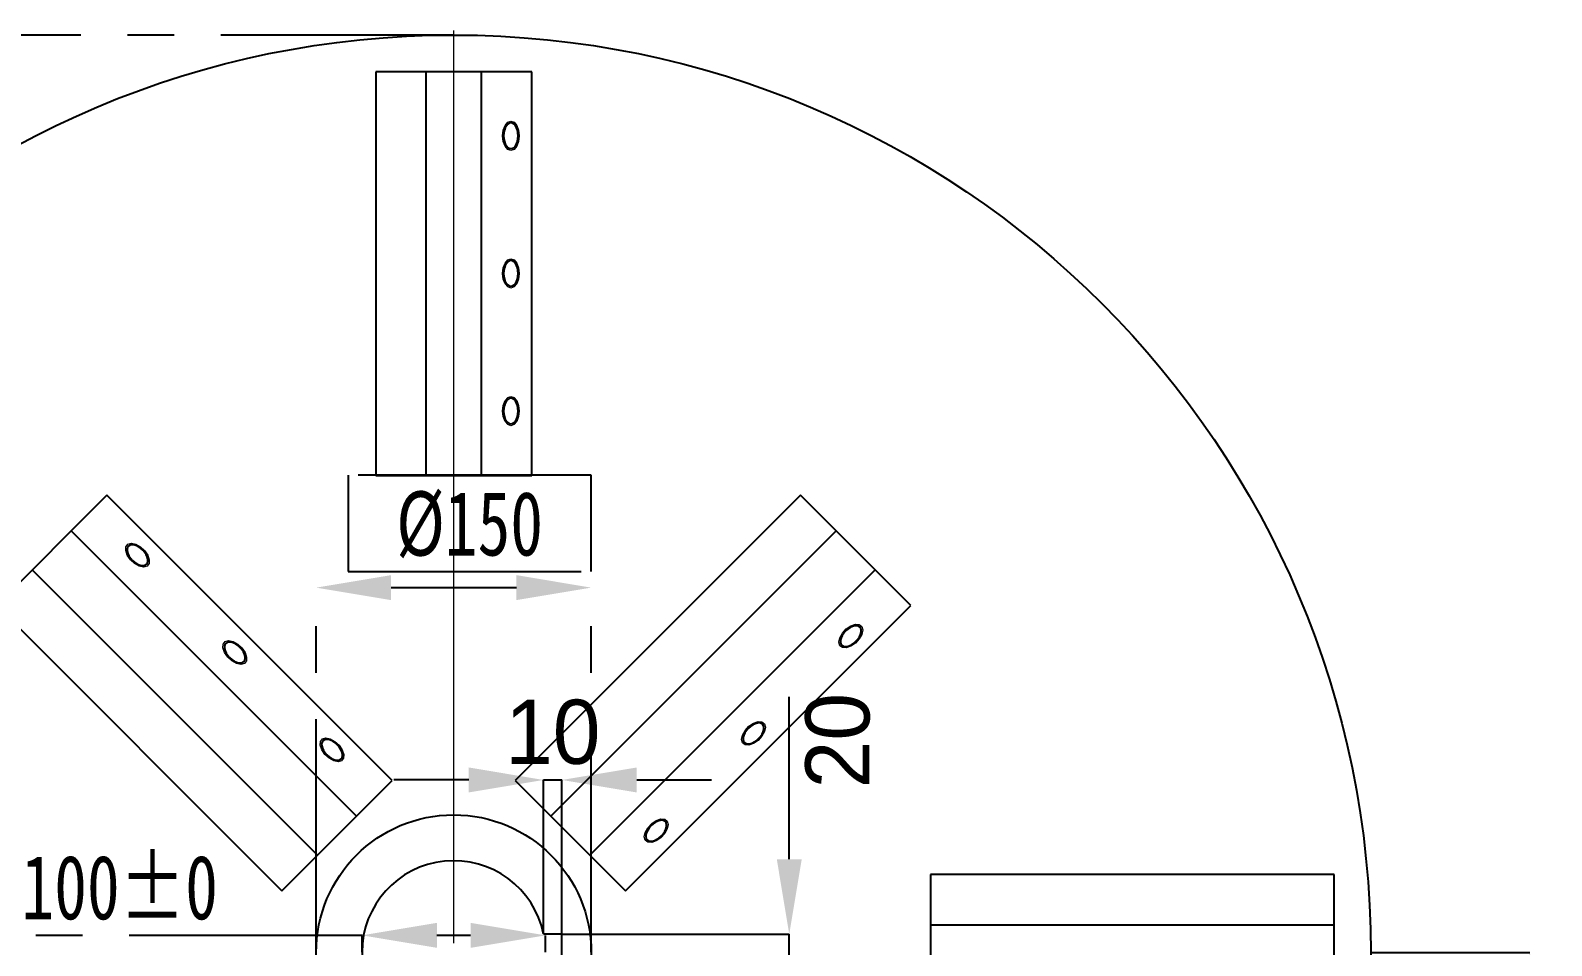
# Model space of a CAD drawing. Header units: millimetres. Extents: x 0 to 4200, y 0 to 2970.
# Drawn here: x 2613 to 3443, y 1854 to 2353 of the extents above; entities that cross this region are included whole.
import ezdxf

# ---------------------------------------------------------------- set-up
doc = ezdxf.new("R2010")
doc.units = ezdxf.units.MM
doc.header["$LTSCALE"] = 10
doc.header["$PDSIZE"] = -1
doc.linetypes.add('CENTERX2', pattern=[20.32, 12.7, -2.54, 2.54, -2.54])
doc.styles.add('SLDTEXTSTYLE0', font='')
doc.styles.add('SLDTEXTSTYLE2', font='')
doc.styles.get('SLDTEXTSTYLE0').set_extended_font_data('汉仪长仿宋体')
doc.styles.get('SLDTEXTSTYLE2').set_extended_font_data('长仿宋体')
doc.dimstyles.new('SLDDIMSTYLE1', dxfattribs={"dimtxt": 35, "dimasz": 40.8, "dimexe": 0, "dimexo": 0.0625, "dimgap": -8.75, "dimtad": 2, "dimrnd": 1e-09, "dimzin": 12, "dimdsep": 46, "dimtxsty": 'SLDTEXTSTYLE0', "dimsah": 1, "dimcen": 0.09, "dimadec": 0, "dimazin": 3, "dimtfac": 1, "dimtmove": 0, "dimatfit": 0, "dimfxl": 1, "dimfrac": 2, "dimtolj": 1, "dimarcsym": 0})
doc.dimstyles.new('SLDDIMSTYLE2', dxfattribs={"dimtxt": 35, "dimasz": 40.8, "dimexe": 0, "dimexo": 0.0625, "dimgap": 8.75, "dimtad": 2, "dimrnd": 1e-09, "dimzin": 12, "dimdsep": 46, "dimtxsty": 'SLDTEXTSTYLE0', "dimsah": 1, "dimcen": 0.09, "dimadec": 0, "dimazin": 3, "dimtfac": 1, "dimtmove": 0, "dimatfit": 0, "dimfxl": 1, "dimfrac": 2, "dimtolj": 1, "dimtzin": 12, "dimarcsym": 0})
doc.dimstyles.new('SLDDIMSTYLE3', dxfattribs={"dimtxt": 35, "dimasz": 40.8, "dimexe": 0, "dimexo": 0.0625, "dimgap": 8.75, "dimtad": 2, "dimdec": 4, "dimlfac": 10, "dimzin": 12, "dimdsep": 46, "dimtxsty": 'SLDTEXTSTYLE0', "dimsah": 1, "dimcen": 0.09, "dimazin": 3, "dimtfac": 1, "dimtofl": 0, "dimtmove": 0, "dimatfit": 3, "dimfxl": 1, "dimfrac": 2, "dimtolj": 1, "dimtzin": 12, "dimarcsym": 0})
doc.dimstyles.new('SLDDIMSTYLE4', dxfattribs={"dimtxt": 35, "dimasz": 40.8, "dimexe": 0, "dimexo": 0.0625, "dimgap": 8.75, "dimtad": 2, "dimrnd": 1e-09, "dimzin": 12, "dimdsep": 46, "dimtxsty": 'SLDTEXTSTYLE0', "dimsah": 1, "dimcen": 0.09, "dimadec": 0, "dimazin": 3, "dimtol": 1, "dimtfac": 1, "dimtofl": 0, "dimtmove": 0, "dimatfit": 3, "dimfxl": 1, "dimfrac": 2, "dimtolj": 1, "dimarcsym": 0})

# ---------------------------------------------------------------- blocks, each defined once
blk = doc.blocks.new('_D')
at = {"color": 0, "linetype": 'CENTERX2', "lineweight": -2}
for p, q in [((2844.2, 2350.44), (2244.26, 2350.44)), ((2244.26, 1391.24), (2244.26, 2309.64)), ((2844.2, 1350.44), (2244.26, 1350.44))]:
    blk.add_line(p, q, dxfattribs=at)
at = {"color": 0, "linetype": 'CENTERX2'}
for points in [[(2237.46, 2309.64), (2251.06, 2309.64), (2244.26, 2350.44)], [(2237.46, 1391.24), (2251.06, 1391.24), (2244.26, 1350.44)]]:
    blk.add_solid(points, dxfattribs=at)
at = {"layer": 'Defpoints', "color": 0, "linetype": 'CENTERX2'}
for p in [(2244.26, 2350.44), (2844.26, 2350.44), (2844.26, 1350.44)]:
    blk.add_point(p, dxfattribs=at)
at = {"color": 0, "linetype": 'CENTERX2', "lineweight": 18, "insert": (2200.51, 1836.9), "char_height": 35, "attachment_point": 2, "rotation": 90, "style": 'SLDTEXTSTYLE2'}
blk.add_mtext('\\A1;%%C1000±0', dxfattribs=at)
blk = doc.blocks.new('_D_1')
at = {"color": 0, "linetype": 'CENTERX2', "lineweight": -2}
for p, q in [((2919.17, 2110.51), (2786.67, 2110.51)), ((2786.67, 2110.51), (2786.67, 2058.01)), ((2919.17, 2058.01), (2919.17, 2110.51)), ((2786.67, 2058.01), (2919.17, 2058.01)), ((2769.26, 1850.5), (2769.26, 2049.26)), ((2810.06, 2049.26), (2878.46, 2049.26)), ((2919.26, 1850.5), (2919.26, 2049.26))]:
    blk.add_line(p, q, dxfattribs=at)
at = {"color": 0, "linetype": 'CENTERX2'}
for points in [[(2810.06, 2056.06), (2810.06, 2042.46), (2769.26, 2049.26)], [(2878.46, 2056.06), (2878.46, 2042.46), (2919.26, 2049.26)]]:
    blk.add_solid(points, dxfattribs=at)
at = {"layer": 'Defpoints', "color": 0, "linetype": 'CENTERX2'}
for p in [(2919.26, 2049.26), (2769.26, 1850.44), (2919.26, 1850.44)]:
    blk.add_point(p, dxfattribs=at)
at = {"color": 0, "linetype": 'CENTERX2', "lineweight": 18, "insert": (2852.92, 2101.76), "char_height": 35, "attachment_point": 2, "style": 'SLDTEXTSTYLE2'}
blk.add_mtext('\\A1;%%C150', dxfattribs=at)
blk = doc.blocks.new('_D_6')
at = {"color": 0, "linetype": 'CENTERX2', "lineweight": -2}
for p, q in [((3027.21, 1901.24), (3027.21, 1989.69)), ((2903.31, 1860.44), (3027.21, 1860.44)), ((3027.21, 1840.44), (3027.21, 1860.44)), ((2903.31, 1840.44), (3027.21, 1840.44)), ((3027.21, 1799.64), (3027.21, 1758.84))]:
    blk.add_line(p, q, dxfattribs=at)
at = {"color": 0, "linetype": 'CENTERX2'}
for points in [[(3020.41, 1901.24), (3034.01, 1901.24), (3027.21, 1860.44)], [(3020.41, 1799.64), (3034.01, 1799.64), (3027.21, 1840.44)]]:
    blk.add_solid(points, dxfattribs=at)
at = {"layer": 'Defpoints', "color": 0, "linetype": 'CENTERX2'}
for p in [(2903.25, 1860.44), (2903.25, 1840.44), (3027.21, 1840.44)]:
    blk.add_point(p, dxfattribs=at)
at = {"color": 0, "linetype": 'CENTERX2', "lineweight": 18, "insert": (3035.96, 1965.86), "char_height": 35, "attachment_point": 2, "rotation": 90, "style": 'SLDTEXTSTYLE0'}
blk.add_mtext('\\A1;20', dxfattribs=at)
blk = doc.blocks.new('_D_7')
at = {"color": 0, "linetype": 'CENTERX2', "lineweight": -2}
for p, q in [((2852.45, 1944.44), (2811.65, 1944.44)), ((2893.25, 1860.5), (2893.25, 1944.44)), ((2893.25, 1944.44), (2903.25, 1944.44)), ((2903.25, 1860.5), (2903.25, 1944.44)), ((2944.05, 1944.44), (2984.85, 1944.44))]:
    blk.add_line(p, q, dxfattribs=at)
at = {"color": 0, "linetype": 'CENTERX2'}
for points in [[(2852.45, 1951.24), (2852.45, 1937.64), (2893.25, 1944.44)], [(2944.05, 1951.24), (2944.05, 1937.64), (2903.25, 1944.44)]]:
    blk.add_solid(points, dxfattribs=at)
at = {"layer": 'Defpoints', "color": 0, "linetype": 'CENTERX2'}
for p in [(2903.25, 1944.44), (2893.25, 1860.44), (2903.25, 1860.44)]:
    blk.add_point(p, dxfattribs=at)
at = {"color": 0, "linetype": 'CENTERX2', "lineweight": 18, "insert": (2898.25, 1988.19), "char_height": 35, "attachment_point": 2, "style": 'SLDTEXTSTYLE0'}
blk.add_mtext('\\A1;10', dxfattribs=at)
blk = doc.blocks.new('_D_8')
at = {"color": 0, "linetype": 'CENTERX2', "lineweight": -2}
for p, q in [((3197.86, 1496.84), (3259.19, 1435.5)), ((2844.26, 1350.37), (2844.26, 1263.63))]:
    blk.add_line(p, q, dxfattribs=at)
blk.add_arc((2844.26, 1850.44), 586.81, 273.98452, 311.01548, dxfattribs=at)
at = {"color": 0, "linetype": 'CENTERX2'}
for points in [[(3224.72, 1412.64), (3234, 1402.7), (3259.19, 1435.5)], [(2885.27, 1258.25), (2884.8, 1271.84), (2844.26, 1263.63)]]:
    blk.add_solid(points, dxfattribs=at)
at = {"layer": 'Defpoints', "color": 0, "linetype": 'CENTERX2'}
for p in [(2844.26, 2350.44), (2490.7, 2203.99), (3197.81, 1496.88), (2844.26, 1350.44), (2996.13, 1283.62)]:
    blk.add_point(p, dxfattribs=at)
at = {"color": 0, "linetype": 'CENTERX2', "lineweight": 18, "insert": (3081.67, 1303.8), "char_height": 35, "attachment_point": 1, "rotation": 25.60084, "style": 'SLDTEXTSTYLE0'}
blk.add_mtext('\\A1;45°', dxfattribs=at)
blk = doc.blocks.new('_D_9')
at = {"color": 0, "linetype": 'CENTERX2', "lineweight": -2}
for p, q in [((3344.32, 1850.44), (3431.06, 1850.44)), ((3197.86, 1496.84), (3259.19, 1435.5))]:
    blk.add_line(p, q, dxfattribs=at)
blk.add_arc((2844.26, 1850.44), 586.81, 318.98452, 356.01548, dxfattribs=at)
at = {"color": 0, "linetype": 'CENTERX2'}
for points in [[(3422.85, 1809.9), (3436.44, 1809.42), (3431.06, 1850.44)], [(3291.99, 1460.7), (3282.05, 1469.98), (3259.19, 1435.5)]]:
    blk.add_solid(points, dxfattribs=at)
at = {"layer": 'Defpoints', "color": 0, "linetype": 'CENTERX2'}
for p in [(2490.7, 2203.99), (2344.26, 1850.44), (3344.26, 1850.44), (3411.07, 1698.56), (3197.81, 1496.88)]:
    blk.add_point(p, dxfattribs=at)
at = {"color": 0, "linetype": 'CENTERX2', "lineweight": 18, "insert": (3370.75, 1571.18), "char_height": 35, "attachment_point": 1, "rotation": 64.18354, "style": 'SLDTEXTSTYLE0'}
blk.add_mtext('\\A1;45°', dxfattribs=at)
blk = doc.blocks.new('_D_14')
at = {"color": 0, "linetype": 'CENTERX2', "lineweight": -2}
for p, q in [((2794.26, 1859.75), (2544.29, 1859.75)), ((2794.26, 1850.5), (2794.26, 1859.75)), ((2853.46, 1859.75), (2835.06, 1859.75)), ((2894.26, 1850.5), (2894.26, 1859.75))]:
    blk.add_line(p, q, dxfattribs=at)
at = {"color": 0, "linetype": 'CENTERX2'}
for points in [[(2835.06, 1866.55), (2835.06, 1852.95), (2794.26, 1859.75)], [(2853.46, 1866.55), (2853.46, 1852.95), (2894.26, 1859.75)]]:
    blk.add_solid(points, dxfattribs=at)
at = {"layer": 'Defpoints', "color": 0, "linetype": 'CENTERX2'}
for p in [(2894.26, 1859.75), (2794.26, 1850.44), (2894.26, 1850.44)]:
    blk.add_point(p, dxfattribs=at)
at = {"color": 0, "linetype": 'CENTERX2', "lineweight": 18, "insert": (2648.87, 1903.5), "char_height": 35, "attachment_point": 2, "style": 'SLDTEXTSTYLE2'}
blk.add_mtext('\\A1;%%C100±0', dxfattribs=at)
blk = doc.blocks.new('SW_CENTERMARKSYMBOL_0')
at = {"color": 0, "linetype": 'Continuous', "lineweight": 18}
blk.add_line((0, 5), (0, 502.5), dxfattribs=at)

msp = doc.modelspace()

# ---------------------------------------------------------------- linework, layer by layer
for p, q in [((2886.757871, 2330.435783), (2801.757871, 2330.435783)), ((2801.757871, 2330.435783), (2801.757871, 2110.435783)), ((2829.257871, 2110.435783), (2829.257871, 2330.435783)), ((2859.257871, 2330.435783), (2859.257871, 2110.435783)), ((2886.757871, 2110.435783), (2886.757871, 2330.435783)), ((2801.757871, 2110.435783), (2886.757871, 2110.435783)), ((2655.106807, 2099.690923), (2595.00273, 2039.586847)), ((2810.670299, 1944.127431), (2655.106807, 2099.690923)), ((3033.408935, 2099.690923), (2877.845443, 1944.127431)), ((3093.513011, 2039.586847), (3033.408935, 2099.690923)), ((2635.66137, 2080.245487), (2791.224862, 1924.681995)), ((2897.290879, 1924.681995), (3052.854371, 2080.245487)), ((2770.011659, 1903.468791), (2614.448167, 2059.032283)), ((3074.067575, 2059.032283), (2918.504083, 1903.468791)), ((2595.00273, 2039.586847), (2750.566222, 1884.023355)), ((2937.949519, 1884.023355), (3093.513011, 2039.586847)), ((2750.566222, 1884.023355), (2810.670299, 1944.127431)), ((2877.845443, 1944.127431), (2937.949519, 1884.023355)), ((3324.257871, 1892.935783), (3104.257871, 1892.935783)), ((3104.257871, 1892.935783), (3104.257871, 1807.935783)), ((3324.257871, 1807.935783), (3324.257871, 1892.935783)), ((2903.247666, 1860.435783), (2893.247666, 1860.435783)), ((2903.247666, 1840.435783), (2903.247666, 1860.435783)), ((3104.257871, 1865.435783), (3324.257871, 1865.435783))]:
    msp.add_line(p, q)
at = {"color": 7, "linetype": 'Continuous', "lineweight": 18, "flags": 128}
for points in [[(2875.427294, 2287.511381), (2873.692885, 2288.120344), (2872.222523, 2289.854526), (2871.240059, 2292.449913), (2870.895064, 2295.511381), (2871.240059, 2298.572848), (2872.222523, 2301.168235), (2873.692885, 2302.902417), (2875.427294, 2303.511381), (2877.161704, 2302.902417), (2878.632065, 2301.168235), (2879.614529, 2298.572848), (2879.959525, 2295.511381), (2879.614529, 2292.449913), (2878.632065, 2289.854526), (2877.161704, 2288.120344), (2875.427294, 2287.511381)], [(2875.427294, 2212.511381), (2873.692885, 2213.120344), (2872.222523, 2214.854526), (2871.240059, 2217.449913), (2870.895064, 2220.511381), (2871.240059, 2223.572848), (2872.222523, 2226.168235), (2873.692885, 2227.902417), (2875.427294, 2228.511381), (2877.161704, 2227.902417), (2878.632065, 2226.168235), (2879.614529, 2223.572848), (2879.959525, 2220.511381), (2879.614529, 2217.449913), (2878.632065, 2214.854526), (2877.161704, 2213.120344), (2875.427294, 2212.511381)], [(2875.427294, 2137.511381), (2873.692885, 2138.120344), (2872.222523, 2139.854526), (2871.240059, 2142.449913), (2870.895064, 2145.511381), (2871.240059, 2148.572848), (2872.222523, 2151.168235), (2873.692885, 2152.902417), (2875.427294, 2153.511381), (2877.161704, 2152.902417), (2878.632065, 2151.168235), (2879.614529, 2148.572848), (2879.959525, 2145.511381), (2879.614529, 2142.449913), (2878.632065, 2139.854526), (2877.161704, 2138.120344), (2875.427294, 2137.511381)], [(2677.42039, 2066.930258), (2678.27488, 2064.442211), (2678.150268, 2062.332946), (2677.065526, 2060.923581), (2675.185795, 2060.428677), (2672.797248, 2060.923581), (2670.263519, 2062.332946), (2667.970346, 2064.442211), (2666.266843, 2066.930258), (2665.412354, 2069.418306), (2665.536966, 2071.52757), (2666.621708, 2072.936936), (2668.501439, 2073.431839), (2670.889985, 2072.936936), (2673.423714, 2071.52757), (2675.716887, 2069.418306), (2677.42039, 2066.930258)], [(3060.752346, 2017.273263), (3058.264299, 2016.418774), (3056.155034, 2016.543386), (3054.745669, 2017.628128), (3054.250765, 2019.507859), (3054.745669, 2021.896406), (3056.155034, 2024.430134), (3058.264299, 2026.723307), (3060.752346, 2028.42681), (3063.240394, 2029.2813), (3065.349659, 2029.156688), (3066.759024, 2028.071946), (3067.253928, 2026.192215), (3066.759024, 2023.803668), (3065.349659, 2021.269939), (3063.240394, 2018.976766), (3060.752346, 2017.273263)], [(2730.453399, 2013.89725), (2731.307888, 2011.409202), (2731.183277, 2009.299938), (2730.098534, 2007.890572), (2728.218804, 2007.395669), (2725.830257, 2007.890572), (2723.296528, 2009.299938), (2721.003355, 2011.409202), (2719.299852, 2013.89725), (2718.445362, 2016.385297), (2718.569974, 2018.494562), (2719.654716, 2019.903927), (2721.534447, 2020.398831), (2723.922994, 2019.903927), (2726.456723, 2018.494562), (2728.749896, 2016.385297), (2730.453399, 2013.89725)], [(3007.719338, 1964.240255), (3005.23129, 1963.385765), (3003.122026, 1963.510377), (3001.71266, 1964.595119), (3001.217757, 1966.47485), (3001.71266, 1968.863397), (3003.122026, 1971.397126), (3005.23129, 1973.690299), (3007.719338, 1975.393802), (3010.207385, 1976.248291), (3012.31665, 1976.123679), (3013.726016, 1975.038937), (3014.220919, 1973.159207), (3013.726016, 1970.77066), (3012.31665, 1968.236931), (3010.207385, 1965.943758), (3007.719338, 1964.240255)], [(2783.486407, 1960.864241), (2784.340897, 1958.376194), (2784.216285, 1956.266929), (2783.131543, 1954.857563), (2781.251812, 1954.36266), (2778.863265, 1954.857563), (2776.329537, 1956.266929), (2774.036363, 1958.376194), (2772.332861, 1960.864241), (2771.478371, 1963.352289), (2771.602983, 1965.461553), (2772.687725, 1966.870919), (2774.567456, 1967.365822), (2776.956003, 1966.870919), (2779.489731, 1965.461553), (2781.782904, 1963.352289), (2783.486407, 1960.864241)], [(2954.686329, 1911.207246), (2952.198282, 1910.352757), (2950.089017, 1910.477368), (2948.679652, 1911.562111), (2948.184748, 1913.441841), (2948.679652, 1915.830388), (2950.089017, 1918.364117), (2952.198282, 1920.65729), (2954.686329, 1922.360793), (2957.174377, 1923.215283), (2959.283641, 1923.090671), (2960.693007, 1922.005929), (2961.18791, 1920.126198), (2960.693007, 1917.737651), (2959.283641, 1915.203922), (2957.174377, 1912.910749), (2954.686329, 1911.207246)]]:
    msp.add_lwpolyline(points, dxfattribs=at)
at = {"flags": 128}
for points in [[(2879.392996, 2295.511381), (2879.293568, 2297.069027), (2879.000268, 2298.548567), (2878.527805, 2299.875809), (2877.899869, 2300.984201), (2877.147948, 2301.818163), (2876.309746, 2302.335876), (2875.427294, 2302.511381), (2874.544843, 2302.335876), (2873.706641, 2301.818163), (2872.95472, 2300.984201), (2872.326784, 2299.875809), (2871.854321, 2298.548567), (2871.561021, 2297.069027), (2871.461593, 2295.511381), (2871.561021, 2293.953734), (2871.854321, 2292.474194), (2872.326784, 2291.146952), (2872.95472, 2290.03856), (2873.706641, 2289.204599), (2874.544843, 2288.686885), (2875.427294, 2288.511381), (2876.309746, 2288.686885), (2877.147948, 2289.204599), (2877.899869, 2290.03856), (2878.527805, 2291.146952), (2879.000268, 2292.474194), (2879.293568, 2293.953734), (2879.392996, 2295.511381)], [(2879.392996, 2220.511381), (2879.293568, 2222.069027), (2879.000268, 2223.548567), (2878.527805, 2224.875809), (2877.899869, 2225.984201), (2877.147948, 2226.818163), (2876.309746, 2227.335876), (2875.427294, 2227.511381), (2874.544843, 2227.335876), (2873.706641, 2226.818163), (2872.95472, 2225.984201), (2872.326784, 2224.875809), (2871.854321, 2223.548567), (2871.561021, 2222.069027), (2871.461593, 2220.511381), (2871.561021, 2218.953734), (2871.854321, 2217.474194), (2872.326784, 2216.146952), (2872.95472, 2215.03856), (2873.706641, 2214.204599), (2874.544843, 2213.686885), (2875.427294, 2213.511381), (2876.309746, 2213.686885), (2877.147948, 2214.204599), (2877.899869, 2215.03856), (2878.527805, 2216.146952), (2879.000268, 2217.474194), (2879.293568, 2218.953734), (2879.392996, 2220.511381)], [(2879.392996, 2145.511381), (2879.293568, 2147.069027), (2879.000268, 2148.548567), (2878.527805, 2149.875809), (2877.899869, 2150.984201), (2877.147948, 2151.818163), (2876.309746, 2152.335876), (2875.427294, 2152.511381), (2874.544843, 2152.335876), (2873.706641, 2151.818163), (2872.95472, 2150.984201), (2872.326784, 2149.875809), (2871.854321, 2148.548567), (2871.561021, 2147.069027), (2871.461593, 2145.511381), (2871.561021, 2143.953734), (2871.854321, 2142.474194), (2872.326784, 2141.146952), (2872.95472, 2140.03856), (2873.706641, 2139.204599), (2874.544843, 2138.686885), (2875.427294, 2138.511381), (2876.309746, 2138.686885), (2877.147948, 2139.204599), (2877.899869, 2140.03856), (2878.527805, 2141.146952), (2879.000268, 2142.474194), (2879.293568, 2143.953734), (2879.392996, 2145.511381)], [(2676.793364, 2061.980511), (2677.293251, 2062.728599), (2677.519871, 2063.687376), (2677.461859, 2064.808764), (2677.122126, 2066.036533), (2676.517706, 2067.309117), (2675.678907, 2068.562704), (2674.647791, 2069.734433), (2673.476062, 2070.765549), (2672.222476, 2071.604347), (2670.949892, 2072.208767), (2669.722123, 2072.548501), (2668.600734, 2072.606512), (2667.641957, 2072.379893), (2666.893869, 2071.880006), (2666.393982, 2071.131918), (2666.167363, 2070.173141), (2666.225374, 2069.051752), (2666.565108, 2067.823983), (2667.169528, 2066.551399), (2668.008326, 2065.297813), (2669.039442, 2064.126084), (2670.211171, 2063.094968), (2671.464758, 2062.256169), (2672.737342, 2061.651749), (2673.965111, 2061.312016), (2675.086499, 2061.254004), (2676.045276, 2061.480624), (2676.793364, 2061.980511)], [(3055.802599, 2017.900289), (3056.550687, 2017.400402), (3057.509464, 2017.173783), (3058.630852, 2017.231794), (3059.858621, 2017.571528), (3061.131205, 2018.175948), (3062.384792, 2019.014746), (3063.556521, 2020.045862), (3064.587637, 2021.217591), (3065.426435, 2022.471178), (3066.030855, 2023.743762), (3066.370589, 2024.971531), (3066.428601, 2026.092919), (3066.201981, 2027.051696), (3065.702094, 2027.799784), (3064.954006, 2028.299671), (3063.995229, 2028.526291), (3062.873841, 2028.46828), (3061.646071, 2028.128546), (3060.373487, 2027.524126), (3059.119901, 2026.685327), (3057.948172, 2025.654211), (3056.917056, 2024.482483), (3056.078257, 2023.228896), (3055.473837, 2021.956312), (3055.134104, 2020.728543), (3055.076092, 2019.607154), (3055.302712, 2018.648377), (3055.802599, 2017.900289)], [(2729.826373, 2008.947502), (2730.32626, 2009.69559), (2730.552879, 2010.654367), (2730.494868, 2011.775756), (2730.155134, 2013.003525), (2729.550714, 2014.276109), (2728.711916, 2015.529695), (2727.6808, 2016.701424), (2726.509071, 2017.73254), (2725.255484, 2018.571339), (2723.9829, 2019.175759), (2722.755131, 2019.515492), (2721.633743, 2019.573504), (2720.674966, 2019.346884), (2719.926878, 2018.846997), (2719.426991, 2018.098909), (2719.200371, 2017.140132), (2719.258383, 2016.018744), (2719.598116, 2014.790975), (2720.202536, 2013.518391), (2721.041335, 2012.264804), (2722.072451, 2011.093075), (2723.24418, 2010.061959), (2724.497766, 2009.223161), (2725.77035, 2008.618741), (2726.998119, 2008.279007), (2728.119508, 2008.220996), (2729.078285, 2008.447615), (2729.826373, 2008.947502)], [(3002.76959, 1964.867281), (3003.517678, 1964.367394), (3004.476455, 1964.140774), (3005.597844, 1964.198786), (3006.825613, 1964.538519), (3008.098197, 1965.142939), (3009.351783, 1965.981738), (3010.523512, 1967.012854), (3011.554628, 1968.184583), (3012.393427, 1969.438169), (3012.997847, 1970.710753), (3013.33758, 1971.938522), (3013.395592, 1973.059911), (3013.168972, 1974.018688), (3012.669085, 1974.766776), (3011.920997, 1975.266663), (3010.96222, 1975.493282), (3009.840832, 1975.435271), (3008.613063, 1975.095537), (3007.340479, 1974.491117), (3006.086892, 1973.652319), (3004.915163, 1972.621203), (3003.884047, 1971.449474), (3003.045249, 1970.195887), (3002.440829, 1968.923303), (3002.101095, 1967.695534), (3002.043084, 1966.574146), (3002.269703, 1965.615369), (3002.76959, 1964.867281)], [(2782.859381, 1955.914494), (2783.359268, 1956.662582), (2783.585888, 1957.621359), (2783.527877, 1958.742747), (2783.188143, 1959.970516), (2782.583723, 1961.2431), (2781.744924, 1962.496687), (2780.713809, 1963.668416), (2779.54208, 1964.699532), (2778.288493, 1965.53833), (2777.015909, 1966.14275), (2775.78814, 1966.482484), (2774.666751, 1966.540495), (2773.707975, 1966.313876), (2772.959886, 1965.813989), (2772.459999, 1965.065901), (2772.23338, 1964.107124), (2772.291391, 1962.985735), (2772.631125, 1961.757966), (2773.235545, 1960.485382), (2774.074343, 1959.231796), (2775.105459, 1958.060067), (2776.277188, 1957.028951), (2777.530775, 1956.190152), (2778.803359, 1955.585732), (2780.031128, 1955.245999), (2781.152517, 1955.187987), (2782.111293, 1955.414607), (2782.859381, 1955.914494)], [(2949.736582, 1911.834272), (2950.48467, 1911.334385), (2951.443447, 1911.107766), (2952.564835, 1911.165777), (2953.792604, 1911.505511), (2955.065188, 1912.109931), (2956.318775, 1912.948729), (2957.490504, 1913.979845), (2958.52162, 1915.151574), (2959.360418, 1916.405161), (2959.964838, 1917.677745), (2960.304572, 1918.905514), (2960.362583, 1920.026902), (2960.135964, 1920.985679), (2959.636077, 1921.733767), (2958.887989, 1922.233654), (2957.929212, 1922.460274), (2956.807823, 1922.402262), (2955.580054, 1922.062529), (2954.30747, 1921.458109), (2953.053884, 1920.61931), (2951.882155, 1919.588194), (2950.851039, 1918.416465), (2950.01224, 1917.162879), (2949.40782, 1915.890295), (2949.068087, 1914.662526), (2949.010075, 1913.541137), (2949.236695, 1912.58236), (2949.736582, 1911.834272)]]:
    msp.add_lwpolyline(points, dxfattribs=at)
for radius in [500, 75]:
    msp.add_circle((2844.257871, 1850.435783), radius)
msp.add_arc((2844.257871, 1850.435783), 50, 11.536959033, 348.463040967)

# ---------------------------------------------------------------- block references
at = {"color": 1, "linetype": 'Continuous', "lineweight": 18}
msp.add_blockref('SW_CENTERMARKSYMBOL_0', (2844.257871, 1850.435783), dxfattribs=at)

# ---------------------------------------------------------------- dimensions: what is measured, and where the dimension line sits
at = {"color": 4, "linetype": 'CENTERX2', "lineweight": 18}
dim = msp.add_linear_dim(base=(2244.257871, 2350.435783), p1=(2844.257871, 1350.435783), p2=(2844.257871, 2350.435783), angle=90, text='%%C<>', dimstyle='SLDDIMSTYLE4', override={"dimtxsty": 'SLDTEXTSTYLE2'}, dxfattribs=at)
dim.commit()
dim.dimension.update_dxf_attribs({"geometry": '_D', "text_midpoint": (2244.257871, 1836.895038), "dimtype": 160})
for base, line1, line2, picture, middle in [((2996.134441, 1283.624706), ((2844.257871, 2350.435783), (2844.257871, 1350.435783)), ((3197.811261, 1496.882392), (2490.70448, 2203.989173)), '_D_8', (3097.816118, 1321.238744)), ((3411.068948, 1698.559212), ((3197.811261, 1496.882392), (2490.70448, 2203.989173)), ((3344.257871, 1850.435783), (2344.257871, 1850.435783)), '_D_9', (3372.49695, 1594.887813))]:
    dim = msp.add_angular_dim_2l(base=base, line1=line1, line2=line2, dimstyle='SLDDIMSTYLE3', dxfattribs=at)
    dim.commit()
    dim.dimension.update_dxf_attribs({"geometry": picture, "text_midpoint": middle, "dimtype": 162})
for base, p1, p2, dimstyle, picture, middle in [((2919.257871, 2049.255392), (2769.257871, 1850.435783), (2919.257871, 1850.435783), 'SLDDIMSTYLE1', '_D_1', (2852.91713, 2049.255392)), ((2894.257871, 1859.751289), (2794.257871, 1850.435783), (2894.257871, 1850.435783), 'SLDDIMSTYLE4', '_D_14', (2648.874537, 1859.751289))]:
    dim = msp.add_linear_dim(base=base, p1=p1, p2=p2, text='%%C<>', dimstyle=dimstyle, override={"dimtxsty": 'SLDTEXTSTYLE2'}, dxfattribs=at)
    dim.commit()
    dim.dimension.update_dxf_attribs({"geometry": picture, "text_midpoint": middle, "dimtype": 160})
dim = msp.add_linear_dim(base=(3027.212081, 1840.435783), p1=(2903.247666, 1860.435783), p2=(2903.247666, 1840.435783), angle=90, dimstyle='SLDDIMSTYLE2', dxfattribs=at)
dim.commit()
dim.dimension.update_dxf_attribs({"geometry": '_D_6', "text_midpoint": (3027.212081, 1965.862706), "dimtype": 160})
dim = msp.add_linear_dim(base=(2903.247666, 1944.443196), p1=(2893.247666, 1860.435783), p2=(2903.247666, 1860.435783), dimstyle='SLDDIMSTYLE2', dxfattribs=at)
dim.commit()
dim.dimension.update_dxf_attribs({"geometry": '_D_7', "text_midpoint": (2898.247666, 1944.443196), "dimtype": 160})

doc.saveas('drawing.dxf')
